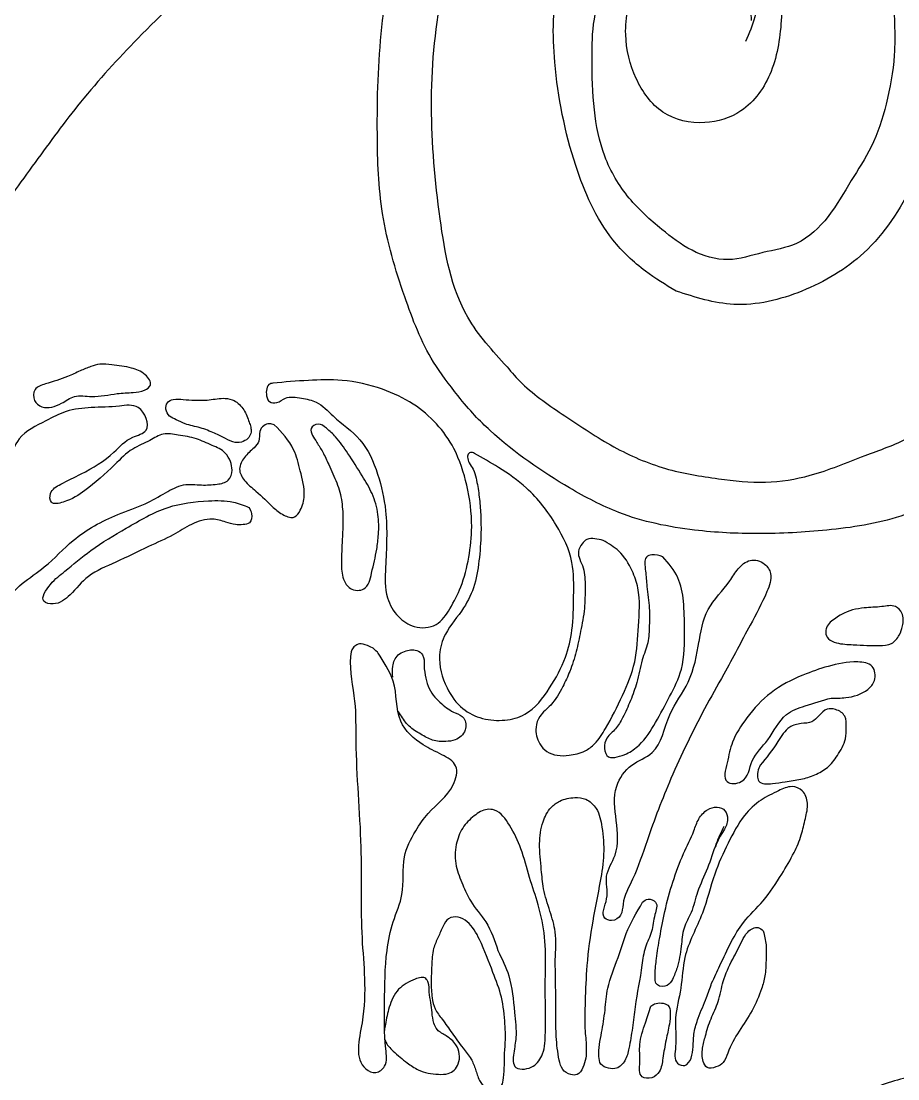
# Model space of a CAD drawing. Header units: millimetres. Extents: x 0 to 1967, y 0 to 3604.
# Drawn here: x 1389.6 to 1587.1, y 3108.9 to 3347.3 of the extents above; entities that cross this region are included whole.
import ezdxf

# ---------------------------------------------------------------- set-up
doc = ezdxf.new("R2010")
doc.units = ezdxf.units.MM
doc.header["$LTSCALE"] = 1000
doc.layers.add('ceco.net 395', color=7, linetype='Continuous')

msp = doc.modelspace()

# ---------------------------------------------------------------- linework, layer by layer
at = {"layer": 'ceco.net 395'}
for points, knots in [([(1231.59, 3195.27), (1231.59, 3195.27), (1234.02, 3217.88), (1246.98, 3246.81), (1261.33, 3290.3), (1278.92, 3329.99), (1305.31, 3363.72), (1328.86, 3394.76), (1352.89, 3419.28), (1377.74, 3436.9), (1401.39, 3449.43), (1421.67, 3456.58), (1439.41, 3466.7), (1459.96, 3470.07), (1482.39, 3471.38), (1504.13, 3471.98), (1524.52, 3472.51), (1543.85, 3471.4), (1556.61, 3469.35), (1562.9, 3468.34), (1563.62, 3468.18), (1573.54, 3465.97), (1591.11, 3459.58), (1613.87, 3445.18), (1631.33, 3425.76), (1637.91, 3401.52), (1644.94, 3379.87), (1643.53, 3355.85), (1642.47, 3332.12), (1639.41, 3308.69), (1633.61, 3287.55), (1627.72, 3268.09), (1616.72, 3251.94), (1602.35, 3242.6), (1587.87, 3234.78), (1571.56, 3232.4), (1556.01, 3231.55), (1540.24, 3232.32), (1525.57, 3235.3), (1510.41, 3243.38), (1498.41, 3251.58), (1490.72, 3259.42), (1487.98, 3262.93)], [0.3376614, 0.3376614, 0.3376614, 0.3376614, 0.3382944, 0.3515998, 0.360868, 0.3717395, 0.3829936, 0.3919379, 0.4001556, 0.4078907, 0.4140453, 0.4195997, 0.4235408, 0.4288041, 0.4345377, 0.4399676, 0.4446365, 0.4494088, 0.4540486, 0.4540486, 0.4540486, 0.4545871, 0.4614571, 0.4675179, 0.4741493, 0.4798402, 0.4856358, 0.4905795, 0.497184, 0.5030103, 0.5077316, 0.5131545, 0.51778, 0.521578, 0.5255443, 0.5296657, 0.5334308, 0.5369072, 0.5411632, 0.5441804, 0.549404, 0.5515082, 0.5515082, 0.5515082, 0.5515082]), ([(1499.06, 3269.42), (1500.12, 3268.1), (1503.91, 3263.8), (1512.38, 3258.16), (1522.77, 3251.12), (1534.46, 3246.02), (1546.16, 3244.17), (1557.14, 3242.93), (1568.46, 3244.77), (1578.86, 3249.24), (1590.3, 3253.1), (1600.41, 3261.06), (1610.65, 3271.69), (1617.62, 3284.36), (1621.59, 3296.38), (1625.33, 3307.48), (1627.09, 3319.23), (1628.21, 3332.47), (1628.66, 3345.77), (1629.77, 3359.01), (1629.52, 3370.7), (1627.56, 3381.18), (1623.36, 3395.76), (1619.35, 3413.16), (1605.13, 3427.17), (1593.61, 3438.22), (1578.78, 3446.14), (1562.45, 3451.72), (1546.2, 3457.2), (1529.29, 3458.99), (1513.15, 3459.83), (1493.37, 3460.63), (1472.72, 3455.08), (1451.13, 3451.39), (1433.09, 3444.12), (1416.63, 3436.29), (1399.89, 3428.31), (1383.18, 3415.25), (1367.44, 3400.42), (1352.51, 3383.7), (1336.72, 3367.68), (1321.17, 3350.79), (1307.76, 3331.56), (1297.28, 3313.01), (1287.36, 3294.91), (1278.92, 3278.1), (1272.42, 3261.65), (1268.89, 3246.55), (1262.5, 3232.3), (1257.53, 3218.42), (1255.68, 3206.98), (1254.94, 3202.82), (1254.45, 3197.76)], [0.1414173, 0.1414173, 0.1414173, 0.1414173, 0.1426489, 0.1455933, 0.1487545, 0.1518165, 0.1547788, 0.1573651, 0.159833, 0.1630226, 0.1656089, 0.1685633, 0.1722784, 0.1763226, 0.178961, 0.1815104, 0.1848382, 0.1875854, 0.1911981, 0.1945302, 0.197267, 0.1996937, 0.2022624, 0.2083876, 0.2121994, 0.2165496, 0.2200131, 0.224325, 0.2291429, 0.2324503, 0.2366637, 0.2409541, 0.2467774, 0.2521241, 0.2568884, 0.2608769, 0.2654286, 0.2703562, 0.2762446, 0.2811817, 0.2866854, 0.2926408, 0.2978881, 0.3037268, 0.3081588, 0.3129326, 0.3174277, 0.3210177, 0.324186, 0.3288149, 0.3316196, 0.3318436, 0.3318436, 0.3318436, 0.3318436]), ([(1487.98, 3262.93), (1486.06, 3265.39), (1480.82, 3272.08), (1475.45, 3286.19), (1470.29, 3303.31), (1469.63, 3323.94), (1470.22, 3345.83), (1474.53, 3369.11), (1487.62, 3389.31), (1502.69, 3407.04), (1520.69, 3416.59), (1538.7, 3420.42), (1556.63, 3417.49), (1575.14, 3410.57), (1589.84, 3395.63), (1596.49, 3376.15), (1599.65, 3353.94), (1597.54, 3332.02), (1591.78, 3311.12), (1580.99, 3294.69), (1566.08, 3285.84), (1550.78, 3282.08), (1541.44, 3285.07), (1537.15, 3286.45)], [0, 0, 0, 0, 0.0125503, 0.0342219, 0.0603169, 0.0845329, 0.1170004, 0.1491686, 0.1782946, 0.2131798, 0.2421209, 0.258768, 0.2867932, 0.3141331, 0.3373985, 0.368765, 0.3954369, 0.427803, 0.4568552, 0.4825902, 0.5047343, 0.525754, 0.5437021, 0.5437021, 0.5437021, 0.5437021]), ([(1499.06, 3269.42), (1495.81, 3272.97), (1487.3, 3282.26), (1483.52, 3303.7), (1481.3, 3328.02), (1483.42, 3353.02), (1490.25, 3375.5), (1502.91, 3390.92), (1516.39, 3400.86), (1529.39, 3410.62), (1547.8, 3409.44), (1566.89, 3401.63), (1575.44, 3389.37), (1580.01, 3382.81)], [0, 0, 0, 0, 0.0191392, 0.0502042, 0.0844076, 0.1186565, 0.1508487, 0.1777366, 0.1972673, 0.2191513, 0.2406847, 0.2681999, 0.2997704, 0.2997704, 0.2997704, 0.2997704]), ([(1485.24, 3385.15), (1488.33, 3388.29), (1463.51, 3377.5), (1453.74, 3373.31), (1432.04, 3359.17), (1416.7, 3344.57), (1403.2, 3329.82), (1392.7, 3315.34), (1382.66, 3301.64), (1375.34, 3287.02), (1369.28, 3275.82), (1365.91, 3267.72), (1364.83, 3264.18), (1364.41, 3262.75)], [0, 0, 0, 0, 0.00320952, 0.00868314, 0.01429805, 0.01991591, 0.02460765, 0.02873317, 0.03297341, 0.03694678, 0.04062835, 0.04225025, 0.04332983, 0.04332983, 0.04332983, 0.04332983]), ([(1537.15, 3286.45), (1534.8, 3287.88), (1529.55, 3291.06), (1520.42, 3299.7), (1513.26, 3316.23), (1509.33, 3336.13), (1509.18, 3355.65), (1517.36, 3368.96), (1527.79, 3374.57), (1538.62, 3377.49), (1550.72, 3374.26), (1561.42, 3363.64), (1561.18, 3349), (1559.68, 3336.15), (1553.08, 3326.6), (1543.28, 3323.59), (1533.46, 3325.73), (1527.46, 3334.38), (1525.03, 3344.37), (1526.78, 3354.56), (1533.4, 3358.84), (1538.46, 3361.87), (1544.56, 3361.4), (1550.09, 3358.2), (1553.54, 3352.92), (1553.92, 3349.04), (1554.08, 3347.45)], [0, 0, 0, 0, 0.0110887, 0.0248002, 0.050017, 0.0820113, 0.1070896, 0.1267416, 0.1414367, 0.1541011, 0.1712074, 0.1896598, 0.2102057, 0.2270672, 0.242154, 0.2536416, 0.266728, 0.2797745, 0.2935349, 0.3084932, 0.3170265, 0.3244417, 0.3318566, 0.3403848, 0.3495753, 0.3560056, 0.3560056, 0.3560056, 0.3560056]), ([(1582.3, 3376.71), (1583.21, 3374.3), (1585.95, 3367.03), (1585.76, 3354.31), (1586.91, 3340.66), (1584.75, 3328.84), (1581.66, 3319.18), (1576.33, 3311.15), (1571.88, 3303.12), (1565.06, 3296.58), (1556.59, 3295.37), (1548.78, 3292.68), (1540.45, 3295.22), (1533.36, 3300.67), (1526.02, 3307.24), (1520.52, 3316.58), (1518.38, 3327.56), (1518.15, 3337.94), (1518.27, 3347.64), (1520.89, 3355.83), (1526.24, 3361.47), (1533.41, 3364.59), (1540.93, 3365.21), (1547.98, 3363.51), (1553.42, 3360.34), (1555.6, 3354.42), (1555.29, 3348.34), (1553.58, 3344.54), (1552.77, 3342.74)], [0, 0, 0, 0, 0.010341, 0.0312041, 0.0505858, 0.0655882, 0.0794064, 0.0912553, 0.1042563, 0.1167614, 0.1273725, 0.1381633, 0.1494546, 0.1606055, 0.1743178, 0.1890059, 0.2034521, 0.2189709, 0.2309718, 0.2425632, 0.2527849, 0.261308, 0.2736973, 0.2824222, 0.2905405, 0.297804, 0.3066205, 0.3145384, 0.3145384, 0.3145384, 0.3145384]), ([(1410.02, 3269.84), (1411.54, 3269.67), (1414.21, 3269.36), (1417.38, 3268.16), (1419.4, 3265.39), (1417.14, 3263.77), (1414.55, 3263.57), (1410.5, 3263.42), (1406.22, 3262.34), (1401.64, 3263.25), (1398.5, 3260.8), (1394.93, 3259.66), (1392.23, 3261.67), (1392.37, 3264.69), (1396.05, 3265.85), (1399.43, 3266.81), (1402.75, 3268.43), (1405.13, 3269.46), (1407.53, 3270.14), (1409.14, 3269.95), (1410.02, 3269.84)], [0, 0, 0, 0, 0.00607303, 0.01071483, 0.01419427, 0.01652239, 0.0200497, 0.02490857, 0.03274274, 0.03793616, 0.04242232, 0.04839778, 0.05134286, 0.05463199, 0.05819364, 0.06530644, 0.06948837, 0.07294495, 0.07583697, 0.0794139, 0.0794139, 0.0794139, 0.0794139]), ([(1446.31, 3265.72), (1448.97, 3265.95), (1454.15, 3266.4), (1462.5, 3266.63), (1470.6, 3264.79), (1479.92, 3260.49), (1487.05, 3252.72), (1490.29, 3242.56), (1491.43, 3234.19), (1490.58, 3226.46), (1489.03, 3220.12), (1486.43, 3215.12), (1483.46, 3210.63), (1478.19, 3210.33), (1474.18, 3213.02), (1471.41, 3217.88), (1471.77, 3226.23), (1472.31, 3235.57), (1470.17, 3245.32), (1466.66, 3253.36), (1460.51, 3257.35), (1456.72, 3261.64), (1452.75, 3262.32), (1449.43, 3262.9), (1447.5, 3261.15), (1445.55, 3261.24), (1444.83, 3262.63), (1444.79, 3263.96), (1445.17, 3265.47), (1445.98, 3265.65), (1446.31, 3265.72)], [0, 0, 0, 0, 0.0108079, 0.0210175, 0.0336212, 0.04396, 0.0622286, 0.0739941, 0.0866807, 0.0960235, 0.1053374, 0.1127162, 0.1190952, 0.1257288, 0.1313936, 0.1379801, 0.1472987, 0.164396, 0.1757507, 0.1875582, 0.1984009, 0.2050109, 0.2096725, 0.2145089, 0.2174808, 0.2197161, 0.2211072, 0.2233252, 0.2252433, 0.226506, 0.226506, 0.226506, 0.226506]), ([(1436.78, 3248.06), (1436.96, 3247.43), (1437.36, 3246.01), (1436.52, 3243.41), (1433.41, 3242.83), (1430.13, 3242.66), (1425.99, 3243.21), (1421.89, 3240.87), (1417.22, 3238.17), (1409.79, 3235.7), (1401.62, 3231.29), (1394.61, 3223.23), (1386.69, 3219.17), (1385.37, 3212.75), (1384.6, 3209.33), (1381.16, 3203.09), (1374.29, 3200.6), (1369.67, 3196.32), (1367.36, 3195.18), (1364.99, 3195.82), (1365.15, 3199.08), (1366.62, 3202.63), (1368.89, 3206.91), (1371.36, 3211.15), (1371.47, 3216.31), (1367.79, 3220.7), (1366.27, 3227.08), (1365.53, 3234.55), (1365.9, 3242.5), (1369.98, 3248.68), (1373.96, 3253.73), (1378.68, 3254.37), (1383.51, 3254.75), (1383.76, 3249.61), (1383.91, 3244.85), (1380, 3239.98), (1378.36, 3234.58), (1375.61, 3230.59), (1373.84, 3227.71), (1372, 3225.56), (1373.13, 3222.94), (1377.02, 3224.56), (1378.06, 3229.49), (1381.36, 3234.96), (1383.38, 3241.68), (1386.7, 3247.36), (1388.8, 3254.14), (1394.62, 3256.84), (1399.83, 3259.73), (1405.68, 3260.33), (1410.92, 3260.3), (1416.7, 3261.36), (1419.32, 3254.69), (1413.72, 3253.59), (1409.93, 3249.14), (1404.22, 3245.67), (1399.19, 3243.36), (1395.98, 3241.55), (1396.08, 3238.15), (1400.49, 3239.13), (1404.81, 3241.94), (1409.93, 3246.46), (1414.26, 3251.01), (1418.37, 3252.49), (1421.55, 3254.66), (1425.3, 3253.95), (1429.04, 3253.38), (1432.45, 3251.73), (1435.56, 3250.47), (1436.43, 3248.74), (1436.78, 3248.06)], [0, 0, 0, 0, 0.0026519, 0.0059557, 0.0094831, 0.0142393, 0.0196986, 0.0256511, 0.0326605, 0.0416096, 0.0572417, 0.0691656, 0.0852758, 0.0889582, 0.0951157, 0.09947, 0.1171286, 0.1222076, 0.1249852, 0.1272374, 0.1305921, 0.1358411, 0.1435858, 0.1498493, 0.1555404, 0.1630767, 0.1720042, 0.1815376, 0.1937165, 0.2027485, 0.2114737, 0.2178067, 0.2223439, 0.2277518, 0.2344085, 0.2422655, 0.2513936, 0.257253, 0.2615299, 0.2654565, 0.2675773, 0.2707447, 0.2783951, 0.2873074, 0.2964702, 0.3064436, 0.3140818, 0.3238248, 0.3306199, 0.3383108, 0.3468699, 0.352587, 0.3598624, 0.3644282, 0.3716924, 0.3836724, 0.3905728, 0.3947714, 0.3973903, 0.4009505, 0.4084914, 0.4204332, 0.4276666, 0.4335036, 0.4379635, 0.4425337, 0.4481459, 0.4533262, 0.4579316, 0.4609562, 0.4609562, 0.4609562, 0.4609562]), ([(1440.98, 3256.9), (1440.64, 3257.87), (1439.95, 3259.78), (1437.98, 3261.87), (1435.04, 3262.51), (1432.09, 3261.84), (1428.92, 3261.83), (1426.24, 3262), (1424.14, 3262.27), (1422.38, 3261.47), (1422.05, 3259.73), (1422.92, 3258.15), (1424.73, 3257.44), (1426.9, 3256.26), (1429.98, 3255.81), (1432.97, 3254.5), (1435.56, 3253.38), (1437.61, 3252.12), (1439.62, 3252.43), (1440.94, 3253.34), (1441.51, 3254.62), (1441.36, 3255.82), (1441.11, 3256.54), (1440.98, 3256.9)], [0, 0, 0, 0, 0.00414963, 0.00817719, 0.01094354, 0.01588119, 0.02024043, 0.02371158, 0.02672989, 0.02878048, 0.03072953, 0.03312723, 0.03542678, 0.03837832, 0.04312065, 0.0477894, 0.05148823, 0.05464376, 0.05712516, 0.05920297, 0.06090354, 0.06247122, 0.06398984, 0.06398984, 0.06398984, 0.06398984]), ([(1446.64, 3256.35), (1448.3, 3254.58), (1451.13, 3251.57), (1452.52, 3245.74), (1453.76, 3241.05), (1452.87, 3237.51), (1451.26, 3235.01), (1448.46, 3235.98), (1445.8, 3238.16), (1443.06, 3241.13), (1439.91, 3243.38), (1438.34, 3246.38), (1439.85, 3249.24), (1441.8, 3250.79), (1443.52, 3252.67), (1443.08, 3254.68), (1444.09, 3256.23), (1445.47, 3256.69), (1446.28, 3256.45), (1446.64, 3256.35)], [0, 0, 0, 0, 0.00957388, 0.01630911, 0.02398393, 0.02851331, 0.0312041, 0.03446738, 0.03843865, 0.04566598, 0.05041726, 0.0542109, 0.05800454, 0.06213144, 0.06464235, 0.06757473, 0.06968016, 0.07152688, 0.07301425, 0.07301425, 0.07301425, 0.07301425]), ([(1455.25, 3253.91), (1455.02, 3254.46), (1454.51, 3255.65), (1456.7, 3256.97), (1458.64, 3255.37), (1460.92, 3253.28), (1463.48, 3249.51), (1466.22, 3245.26), (1468.87, 3240.81), (1470.2, 3236.27), (1470.19, 3232.01), (1469.67, 3227.53), (1468.69, 3223.64), (1467.67, 3218.81), (1463.56, 3218.96), (1461.87, 3221.86), (1461.68, 3225.73), (1461.98, 3230.8), (1462.24, 3236.14), (1461.57, 3241.19), (1460.14, 3244.66), (1458.78, 3247.63), (1457.69, 3250.06), (1456.34, 3252.16), (1455.57, 3253.39), (1455.25, 3253.91)], [0, 0, 0, 0, 0.0021643, 0.0046549, 0.0075373, 0.0112743, 0.0175357, 0.0256476, 0.0318161, 0.0383797, 0.044434, 0.0489709, 0.0563958, 0.0616958, 0.0658236, 0.0693283, 0.0742645, 0.0813523, 0.0898532, 0.0958458, 0.1017552, 0.1049041, 0.1090521, 0.1125208, 0.1149515, 0.1149515, 0.1149515, 0.1149515]), ([(1491.71, 3249.89), (1493.52, 3248.86), (1497.61, 3246.54), (1504.47, 3241.78), (1510.12, 3234.37), (1514.26, 3225.93), (1514.02, 3217.68), (1514.01, 3210.5), (1512.31, 3203.35), (1508.79, 3196.9), (1504.45, 3191.07), (1498.47, 3189.51), (1493.52, 3189.84), (1488.57, 3192.22), (1484.94, 3197.41), (1483.26, 3203.57), (1485.15, 3210.1), (1489.31, 3214.49), (1492.04, 3220.39), (1492.91, 3226.48), (1493.26, 3231.94), (1493.14, 3236.65), (1492.79, 3240.5), (1492.25, 3243.73), (1491.64, 3246.26), (1490.53, 3247.61), (1490.07, 3248.86), (1490.3, 3250), (1491.17, 3250.15), (1491.57, 3249.96), (1491.71, 3249.89)], [0, 0, 0, 0, 0.0084307, 0.0190149, 0.0334644, 0.0457084, 0.055997, 0.0662845, 0.0747955, 0.0852224, 0.0962222, 0.1024938, 0.1092858, 0.1160167, 0.1238898, 0.1341669, 0.1406739, 0.1504101, 0.1581489, 0.1665558, 0.1750918, 0.1802527, 0.1855761, 0.1907027, 0.1935486, 0.1958749, 0.1976696, 0.19884, 0.199976, 0.200604, 0.200604, 0.200604, 0.200604]), ([(1440.92, 3237.72), (1439.76, 3238.17), (1436.86, 3239.31), (1430.58, 3239.25), (1422.08, 3238.25), (1413.58, 3233.15), (1405.75, 3228.66), (1400.16, 3223.77), (1396.38, 3220.99), (1393.42, 3216.47), (1397.82, 3215.56), (1401.15, 3218.26), (1404.69, 3222.82), (1411.4, 3225.42), (1417.62, 3228.72), (1423.56, 3231.15), (1427.88, 3234.1), (1432.14, 3235.48), (1435.45, 3234.53), (1437.71, 3233.74), (1439.5, 3233.8), (1441.48, 3234.06), (1441.71, 3236.23), (1441.16, 3237.27), (1440.92, 3237.72)], [0, 0, 0, 0, 0.0049796, 0.0125206, 0.0249675, 0.0391454, 0.0517872, 0.0619352, 0.0678254, 0.0733408, 0.076227, 0.0820782, 0.0899225, 0.0993163, 0.110305, 0.1186362, 0.1250267, 0.1315646, 0.1357029, 0.1387295, 0.1410692, 0.1431046, 0.1458932, 0.1479605, 0.1479605, 0.1479605, 0.1479605]), ([(1520.72, 3230.29), (1521.96, 3229.55), (1524.76, 3227.9), (1527.22, 3223.87), (1529.21, 3218.15), (1528.63, 3211.12), (1528.27, 3202.86), (1525.15, 3195.16), (1521.99, 3189.09), (1519.31, 3184.67), (1516.41, 3182.51), (1513.39, 3181.8), (1510.41, 3181.69), (1507.94, 3182.53), (1506, 3184.75), (1505.24, 3187.78), (1506.4, 3191.05), (1509.44, 3193.34), (1511.49, 3196.96), (1513.39, 3201), (1514.71, 3205.2), (1515.66, 3209.96), (1516.65, 3214.82), (1516.63, 3219.6), (1516.64, 3223.48), (1515.42, 3225.89), (1514.91, 3227.87), (1515.85, 3229.4), (1517.04, 3230.77), (1518.92, 3230.68), (1520.1, 3230.42), (1520.72, 3230.29)], [0, 0, 0, 0, 0.0057475, 0.0129729, 0.0184632, 0.0300372, 0.0409005, 0.0517618, 0.0630998, 0.0687737, 0.0723644, 0.0773761, 0.0810452, 0.084344, 0.0874863, 0.0926333, 0.0961113, 0.1008883, 0.1075785, 0.1126713, 0.1189553, 0.1252734, 0.1323135, 0.1388742, 0.14469, 0.1475152, 0.1498234, 0.1524542, 0.1544006, 0.1567834, 0.159392, 0.159392, 0.159392, 0.159392]), ([(1542.21, 3206.86), (1542.66, 3209.6), (1543.56, 3215.08), (1548.53, 3219.75), (1550.94, 3223.94), (1553.67, 3226.31), (1557.12, 3225.43), (1559.03, 3222.32), (1557.09, 3217.2), (1553.19, 3210.06), (1548.5, 3201.13), (1542.11, 3189.88), (1536.09, 3177.44), (1531.12, 3164.46), (1528.03, 3154.84), (1525.07, 3149.59), (1525.06, 3145.75), (1522.94, 3144.25), (1519.82, 3145.45), (1522.36, 3150.01), (1520.65, 3154.68), (1526.1, 3162.42), (1521.11, 3172.14), (1526.68, 3180.02), (1533.65, 3182.42), (1534.85, 3191.21), (1540.73, 3198.35), (1541.78, 3204.41), (1542.33, 3207.63)], [0, 0, 0, 0, 0.0109376, 0.0218482, 0.0262872, 0.0307272, 0.0352291, 0.0386593, 0.0442206, 0.0556028, 0.0725231, 0.0845654, 0.1079852, 0.1282412, 0.1406671, 0.1488388, 0.1521895, 0.1553931, 0.1575724, 0.1634589, 0.1703425, 0.177209, 0.198121, 0.205978, 0.2131992, 0.2258621, 0.2372823, 0.2502079, 0.2502079, 0.2502079, 0.2502079]), ([(1534.13, 3226.61), (1535.43, 3225.11), (1537.93, 3222.22), (1538.99, 3216.24), (1539.03, 3209.39), (1539.13, 3201.82), (1535.71, 3195.06), (1532.62, 3189.34), (1529.75, 3184.61), (1526.36, 3182.23), (1524.05, 3181.49), (1521.62, 3181.06), (1520.75, 3183.57), (1521.41, 3186.03), (1523.69, 3187.74), (1525.35, 3190.69), (1526.91, 3194.18), (1528.51, 3198.51), (1529.2, 3203.02), (1530.98, 3207.12), (1531.1, 3211.11), (1531.22, 3215.35), (1530.52, 3219.4), (1530.39, 3222.88), (1530, 3225.01), (1530.25, 3226.67), (1532.11, 3227.24), (1533.33, 3226.86), (1534.13, 3226.61)], [0, 0, 0, 0, 0.0078616, 0.0151686, 0.0237418, 0.0358855, 0.0449265, 0.0538514, 0.0623539, 0.0669675, 0.0699727, 0.0725859, 0.0754449, 0.0786476, 0.0825149, 0.086466, 0.0922048, 0.0979856, 0.1050674, 0.1105479, 0.1157925, 0.1210145, 0.1276994, 0.1323645, 0.1349444, 0.1366438, 0.1384256, 0.1418044, 0.1418044, 0.1418044, 0.1418044]), ([(1571.85, 3211.84), (1572.68, 3212.48), (1574.93, 3214.2), (1579.12, 3215.23), (1583.12, 3215.17), (1586.36, 3215.93), (1588.48, 3213.75), (1588.31, 3211.18), (1587.5, 3208.8), (1585.78, 3206.64), (1582.87, 3206.62), (1580.04, 3206.58), (1576.8, 3206.79), (1573.85, 3206.9), (1571.4, 3207.82), (1570.7, 3209.39), (1571.02, 3210.77), (1571.54, 3211.44), (1571.85, 3211.84)], [0, 0, 0, 0, 0.00422146, 0.01137842, 0.01670283, 0.02083022, 0.02360983, 0.02754276, 0.03046344, 0.03394042, 0.03772146, 0.04145636, 0.04559098, 0.05073717, 0.05348815, 0.0555856, 0.05699055, 0.05900625, 0.05900625, 0.05900625, 0.05900625]), ([(1468.89, 3205.97), (1469.96, 3205), (1471.04, 3203.1), (1474.66, 3198.34), (1473.58, 3189.61), (1479.41, 3184.33), (1484.04, 3182.22), (1488.41, 3179.78), (1486.75, 3173.28), (1481.84, 3169.96), (1478.13, 3164.45), (1475.06, 3158.44), (1476.23, 3151.01), (1473.17, 3144.36), (1471.53, 3136.2), (1471.52, 3126.46), (1471.29, 3118.04), (1472.28, 3112.05), (1469.54, 3109.85), (1464.25, 3112.48), (1468.02, 3125.51), (1465.82, 3140.78), (1466.6, 3162.46), (1464.78, 3180.03), (1465.11, 3194.48), (1463.36, 3201.28), (1464.03, 3205.89), (1465.64, 3207.2), (1466.99, 3207.01), (1468.89, 3205.97)], [0.00175588, 0.00175588, 0.00175588, 0.00175588, 0.00181795, 0.00363516, 0.00585643, 0.00764293, 0.00880368, 0.00977396, 0.01080639, 0.01288677, 0.01406098, 0.01561995, 0.01767122, 0.01924645, 0.02085232, 0.02372099, 0.02624617, 0.02720375, 0.02779105, 0.02837448, 0.03090707, 0.03554629, 0.0405271, 0.04633256, 0.0485168, 0.05097366, 0.0514623, 0.05172452, 0.05239718, 0.05239718, 0.05239718, 0.05239718]), ([(1473.31, 3199.46), (1473.25, 3200.27), (1473.11, 3202.02), (1474.08, 3204.39), (1476.28, 3205.5), (1478.42, 3205.9), (1480.5, 3204.41), (1480.29, 3201.89), (1480.69, 3199.29), (1481.35, 3196.9), (1482.74, 3194.95), (1484.69, 3193.05), (1486.78, 3191.53), (1489.77, 3190.52), (1490.01, 3187.05), (1487.78, 3185.21), (1484.95, 3184.88), (1482.23, 3185.04), (1479.58, 3186.66), (1476.81, 3188.24), (1475.47, 3190.4), (1474.65, 3191.55), (1474.45, 3191.83)], [0, 0, 0, 0, 0.00059496, 0.00128259, 0.00168266, 0.00235451, 0.00276141, 0.00334018, 0.00402589, 0.00463368, 0.00519096, 0.00571712, 0.00661161, 0.007135, 0.00772996, 0.00848913, 0.00899531, 0.00971885, 0.01044009, 0.01122463, 0.01200337, 0.01225342, 0.01225342, 0.01225342, 0.01225342]), ([(1572.08, 3194.75), (1570.13, 3194.19), (1566.71, 3193.22), (1560.84, 3191.12), (1558.4, 3185.29), (1553.74, 3181.3), (1553.38, 3175.49), (1547.3, 3175.26), (1548.84, 3180.7), (1549.63, 3185.27), (1553.28, 3190.85), (1558.29, 3196.4), (1564.97, 3199.78), (1571.64, 3202.1), (1576.7, 3203.17), (1581.83, 3202.54), (1582.27, 3198.71), (1579.76, 3195.84), (1576.02, 3194.71), (1573.17, 3194.74), (1572.08, 3194.75)], [0, 0, 0, 0, 0.0082785, 0.0145436, 0.0240756, 0.0319439, 0.0390986, 0.0434337, 0.0490975, 0.0556442, 0.0641615, 0.0747711, 0.0858157, 0.0939358, 0.1030407, 0.1075783, 0.1119605, 0.1152936, 0.1224227, 0.1268281, 0.1268281, 0.1268281, 0.1268281]), ([(1556.08, 3179.62), (1557.46, 3181.32), (1559.7, 3184.09), (1562.07, 3188.27), (1565.2, 3189.12), (1567.74, 3189.08), (1569.38, 3190.8), (1570.87, 3192.53), (1573.31, 3192.27), (1575.54, 3190.89), (1575.43, 3188.11), (1575.48, 3185.02), (1573.65, 3181.93), (1571.43, 3178.98), (1568.41, 3177.35), (1565.17, 3176.35), (1561.94, 3175.93), (1559.2, 3175.46), (1557.23, 3175.35), (1555.53, 3175.81), (1555.47, 3177.47), (1555.56, 3178.68), (1555.96, 3179.4), (1556.08, 3179.62)], [0, 0, 0, 0, 0.00895461, 0.01460128, 0.01825132, 0.02154783, 0.02432803, 0.02751265, 0.03009026, 0.03354021, 0.0369275, 0.04040377, 0.04611092, 0.0507982, 0.05521543, 0.05968115, 0.06445067, 0.06841011, 0.07076247, 0.07271899, 0.07443119, 0.07669434, 0.07769659, 0.07769659, 0.07769659, 0.07769659]), ([(1545.15, 3130.53), (1544.78, 3129.44), (1543.86, 3126.78), (1542.27, 3123.18), (1541.04, 3119.48), (1541.04, 3116.35), (1540.78, 3113.79), (1539.44, 3111.57), (1536.42, 3112.58), (1537.47, 3117.4), (1536.53, 3122.68), (1538.52, 3129.41), (1538.68, 3137.68), (1543.4, 3145.67), (1545.38, 3154.67), (1548.77, 3161.97), (1551.84, 3167.91), (1555.99, 3171.9), (1559.81, 3173.64), (1562.98, 3175.19), (1566.01, 3174.04), (1567.06, 3170.87), (1566.22, 3167.51), (1565.42, 3163.72), (1563.61, 3159.5), (1560.65, 3154.6), (1557.16, 3149.06), (1552.4, 3144.73), (1549.35, 3139.63), (1547.25, 3134.93), (1545.78, 3131.84), (1545.15, 3130.53)], [0, 0, 0, 0, 0.0046409, 0.011366, 0.0159115, 0.0202926, 0.0237829, 0.0266609, 0.0289359, 0.0339691, 0.0427091, 0.0518961, 0.0613434, 0.0757796, 0.08822, 0.098427, 0.1082257, 0.1150764, 0.1210861, 0.1253351, 0.1286999, 0.1327585, 0.1374821, 0.1426299, 0.1483705, 0.1559219, 0.1657959, 0.1746409, 0.1816584, 0.1896169, 0.1954843, 0.1954843, 0.1954843, 0.1954843]), ([(1509.9, 3135.76), (1509.96, 3132.6), (1510.07, 3126.85), (1510, 3119.26), (1510.51, 3114.23), (1511.34, 3110.93), (1513.11, 3109.84), (1515.16, 3109.69), (1516.71, 3112.22), (1517.08, 3115.59), (1516.47, 3120.6), (1516.67, 3126.84), (1516.95, 3135.14), (1518.19, 3144.19), (1519.92, 3152.47), (1521.07, 3159.57), (1520.63, 3165.1), (1519.71, 3169.66), (1517.1, 3172.15), (1513.99, 3172.46), (1511.18, 3171.88), (1508.51, 3169.95), (1506.8, 3166.51), (1506.16, 3161.63), (1506.77, 3156.6), (1507.17, 3151.45), (1508.72, 3146.88), (1510.29, 3141.61), (1510.04, 3137.87), (1509.9, 3135.76)], [0, 0, 0, 0, 0.0127752, 0.0232751, 0.0305024, 0.0334926, 0.0364062, 0.0383331, 0.0410683, 0.0469374, 0.0521982, 0.061297, 0.0721578, 0.0857446, 0.0981055, 0.1063964, 0.1146372, 0.1205038, 0.1247199, 0.1280908, 0.1327629, 0.1360206, 0.1410351, 0.1477677, 0.1556584, 0.1614751, 0.1685663, 0.1750595, 0.1835319, 0.1835319, 0.1835319, 0.1835319]), ([(1547.86, 3165.83), (1547.28, 3164.55), (1545.87, 3161.47), (1544.37, 3156.36), (1541.86, 3151.41), (1540.88, 3146.63), (1538.57, 3142.91), (1538.37, 3138.53), (1537.66, 3134.6), (1536.53, 3131.66), (1535.28, 3129.62), (1532.37, 3129.67), (1532.38, 3133.03), (1532.72, 3136.37), (1533.51, 3141.23), (1534.6, 3146.97), (1536.31, 3153.33), (1538.53, 3159.39), (1540.92, 3163.94), (1542.05, 3167.6), (1543.93, 3169.64), (1546.27, 3170.44), (1548.39, 3169.57), (1548.99, 3167.17), (1548.05, 3165.05), (1546.72, 3163.19), (1546.25, 3161.91), (1546.01, 3161.26)], [0, 0, 0, 0, 0.0057029, 0.0136659, 0.0214672, 0.0279984, 0.0331783, 0.0387593, 0.0453883, 0.0491963, 0.0516063, 0.0545825, 0.0577726, 0.0627417, 0.0691825, 0.0772541, 0.0864835, 0.0957048, 0.1033028, 0.1071951, 0.1110552, 0.1140417, 0.1166624, 0.1192662, 0.1230316, 0.1257031, 0.128503, 0.128503, 0.128503, 0.128503]), ([(1497.02, 3137.83), (1496.26, 3140.08), (1494.89, 3144.18), (1490.9, 3148.36), (1489.05, 3152.8), (1487.3, 3156.95), (1487.32, 3161.51), (1488.82, 3165.57), (1491.44, 3168.18), (1493.99, 3169.85), (1497.37, 3169.5), (1499.99, 3165.74), (1502.49, 3160.64), (1503.99, 3154.36), (1506.31, 3147.92), (1507.84, 3140.81), (1507.66, 3133.19), (1507.69, 3126.03), (1507.71, 3119.84), (1507.63, 3114.94), (1505.47, 3111.8), (1503.11, 3111.04), (1500.23, 3111.21), (1500.54, 3115.07), (1501.34, 3118.84), (1500.58, 3124.87), (1500.1, 3131.6), (1497.93, 3135.97), (1497.02, 3137.83)], [0, 0, 0, 0, 0.0094623, 0.0172591, 0.0228092, 0.0287991, 0.0353296, 0.0407071, 0.0457896, 0.0501761, 0.0523646, 0.0588326, 0.0668173, 0.0759087, 0.0845843, 0.0945731, 0.1050248, 0.1152545, 0.1235264, 0.1301148, 0.1347753, 0.1375323, 0.1401817, 0.1445833, 0.1494168, 0.1570474, 0.1682857, 0.1765757, 0.1765757, 0.1765757, 0.1765757]), ([(1529.61, 3148.75), (1528.25, 3146.44), (1525.93, 3142.49), (1524.03, 3135.73), (1521.56, 3130.19), (1521.2, 3124.36), (1520.4, 3119.23), (1519.5, 3115.3), (1519.97, 3112.02), (1521.87, 3111.24), (1524.05, 3111.1), (1525.91, 3113.09), (1526.69, 3116.37), (1527.34, 3120.46), (1528.03, 3126.77), (1529.29, 3132.77), (1529.94, 3138.56), (1531.92, 3142.15), (1532.05, 3145.46), (1533.33, 3148.75), (1530.86, 3149.77), (1529.99, 3149.06), (1529.61, 3148.75)], [0, 0, 0, 0, 0.0107617, 0.0184357, 0.028272, 0.0349591, 0.04188, 0.0491845, 0.0515493, 0.0541499, 0.056639, 0.0600164, 0.0639511, 0.0702578, 0.0767404, 0.0895584, 0.0950475, 0.1001702, 0.1054564, 0.1091955, 0.111669, 0.1135591, 0.1135591, 0.1135591, 0.1135591]), ([(1498.47, 3114.76), (1498.49, 3113.85), (1498.53, 3111.95), (1498.27, 3109.68), (1498.12, 3107.13), (1496.01, 3107.07), (1494.03, 3106.64), (1492.62, 3108.79), (1492.02, 3111.03), (1491, 3113.64), (1488.89, 3116.15), (1486.73, 3119.15), (1484.69, 3122.12), (1482.72, 3124.56), (1482.05, 3127.55), (1481.92, 3130.83), (1482.09, 3134.53), (1482.23, 3138.01), (1483.55, 3140.88), (1484.52, 3143.13), (1485.7, 3145.34), (1488.15, 3145.59), (1490.94, 3144), (1493.48, 3139.4), (1495.6, 3133.58), (1498.1, 3127.32), (1498.55, 3122.13), (1498.78, 3117.93), (1498.57, 3115.77), (1498.47, 3114.76)], [0, 0, 0, 0, 0.003624, 0.0075625, 0.0099073, 0.012255, 0.0148251, 0.0176099, 0.0211457, 0.0245968, 0.0287059, 0.034327, 0.0395244, 0.0433378, 0.0467815, 0.0516233, 0.0566094, 0.0617791, 0.0655104, 0.0691603, 0.0719694, 0.0748789, 0.0779194, 0.0845408, 0.0953109, 0.1032873, 0.1115114, 0.1161948, 0.1202834, 0.1202834, 0.1202834, 0.1202834]), ([(1556.77, 3142.27), (1556.42, 3142.59), (1555.37, 3143.52), (1553.03, 3142.18), (1551.72, 3139.34), (1549.73, 3135.67), (1547.58, 3131.22), (1546.92, 3126.44), (1544.89, 3122.59), (1543.84, 3119.04), (1543.01, 3115.82), (1542.91, 3113.36), (1544.03, 3111.04), (1546.18, 3111.54), (1548.06, 3112.53), (1549.57, 3117.76), (1553.65, 3122.5), (1556.22, 3128.49), (1557.32, 3132.29), (1557.37, 3135.63), (1557.58, 3139.05), (1557.03, 3141.23), (1556.77, 3142.27)], [0, 0, 0, 0, 0.00182512, 0.00530054, 0.00848172, 0.01473724, 0.02206248, 0.02831507, 0.03398081, 0.03946936, 0.04327119, 0.04731891, 0.04951709, 0.05221908, 0.05479276, 0.05795915, 0.07290859, 0.08007803, 0.0840828, 0.08881331, 0.09353181, 0.09782708, 0.09782708, 0.09782708, 0.09782708]), ([(1471.55, 3117.81), (1471.58, 3117.7), (1471.9, 3116.71), (1473.71, 3114.83), (1476.23, 3112.79), (1479.47, 3110.48), (1482.78, 3109.92), (1485.64, 3109.94), (1487.31, 3110.82), (1488.25, 3112.46), (1488.5, 3114.56), (1487.57, 3116.97), (1485.59, 3118.63), (1483.37, 3119.66), (1482.4, 3121.72), (1482.17, 3123.81), (1481.93, 3126.16), (1481.46, 3128.4), (1481.55, 3130.28), (1480.59, 3132.13), (1479.28, 3131.73), (1478.35, 3131.44), (1476.99, 3130.8), (1474.22, 3129.47), (1472.43, 3125.23), (1471.8, 3122.13), (1471.5, 3120.3), (1471.45, 3119.85)], [0.00395303, 0.00395303, 0.00395303, 0.00395303, 0.00403466, 0.00473642, 0.00573925, 0.00645165, 0.00759175, 0.00811991, 0.00850639, 0.00890343, 0.00945401, 0.00999332, 0.01070835, 0.01129815, 0.01170289, 0.01230127, 0.01283096, 0.01342596, 0.01395568, 0.01420105, 0.01479111, 0.01479111, 0.01479111, 0.01585269, 0.01696254, 0.01792756, 0.0182448, 0.0182448, 0.0182448, 0.0182448]), ([(1531.46, 3125.31), (1531.05, 3124.07), (1530.11, 3121.25), (1528.65, 3116.95), (1529.16, 3113.15), (1528.61, 3109.08), (1531.83, 3108.92), (1533.78, 3110.7), (1534.2, 3113.98), (1534.81, 3117.51), (1535.62, 3120.95), (1535.95, 3123.49), (1535.61, 3125.71), (1533.82, 3126.12), (1532.43, 3126.01), (1531.73, 3125.5), (1531.46, 3125.31)], [0, 0, 0, 0, 0.0053095, 0.01209538, 0.0175519, 0.02194481, 0.02490047, 0.02778665, 0.0319961, 0.03767672, 0.04253434, 0.04604187, 0.0483875, 0.05047078, 0.05258854, 0.0539104, 0.0539104, 0.0539104, 0.0539104]), ([(1582.92, 3107.32), (1584.72, 3107.97), (1588.56, 3109.36), (1595.41, 3109.65), (1603.62, 3111.35), (1614.01, 3105.88), (1624.59, 3098.96), (1632.85, 3087.39), (1634.56, 3074.69), (1637.16, 3062.88), (1636.48, 3051.74), (1633.38, 3042.87), (1631.34, 3034.4), (1624.06, 3030.76), (1617.95, 3026.72), (1610.67, 3025.8), (1603.76, 3027.63), (1599.95, 3033.61), (1600.13, 3041.35), (1599.78, 3049.64), (1601.99, 3058.89), (1602.34, 3068.83), (1601.85, 3078.43), (1599.65, 3088.18), (1594.76, 3094.56), (1590.62, 3099.72), (1587.51, 3102.4), (1585.12, 3104.41), (1582.48, 3104.84), (1582.23, 3106.73), (1582.76, 3107.18), (1582.92, 3107.32)], [0, 0, 0, 0, 0.0076659, 0.0163804, 0.0276823, 0.0403865, 0.0617742, 0.0791391, 0.0955315, 0.1128509, 0.1280772, 0.1395173, 0.1514855, 0.1607178, 0.1708032, 0.1811097, 0.1894009, 0.1982655, 0.2072044, 0.220301, 0.2317111, 0.2453524, 0.260317, 0.2706091, 0.2850966, 0.292144, 0.2973495, 0.3016105, 0.3048402, 0.3067646, 0.3075882, 0.3075882, 0.3075882, 0.3075882])]:
    msp.add_open_spline(points, degree=3, knots=knots, dxfattribs=at)

doc.saveas('drawing.dxf')
